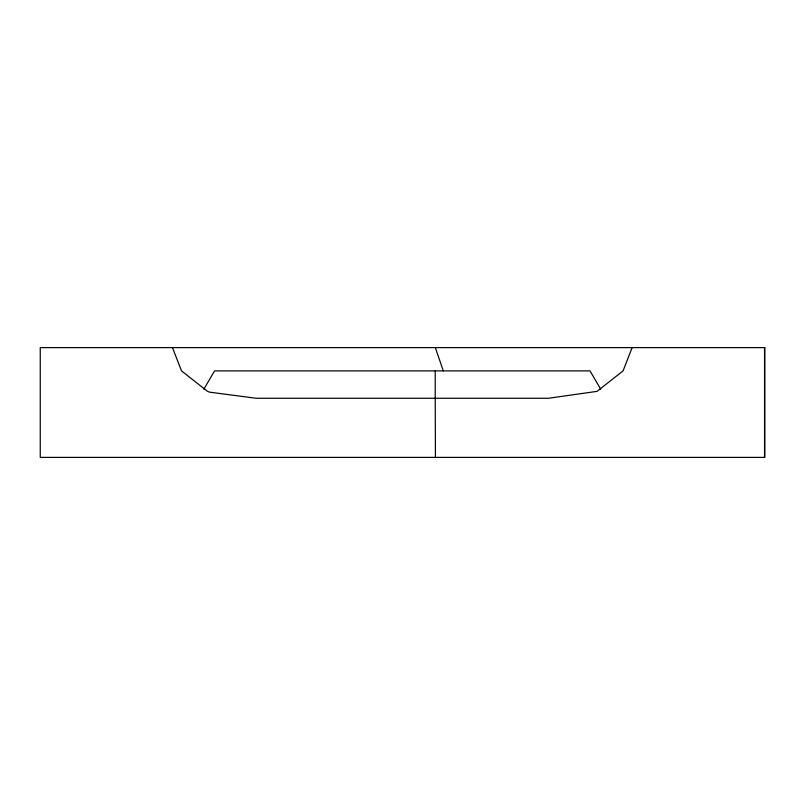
<?xml version="1.0" encoding="UTF-8"?>
<svg xmlns="http://www.w3.org/2000/svg" width="805" height="805" viewBox="0 0 805 805"><rect width="100%" height="100%" fill="white"/><g stroke="black" fill="none" stroke-linecap="round" stroke-linejoin="round"><path stroke-width="1.21" d="M632.116 347.609L623.07 370.894L597.038 391.361L548.457 398.264L256.131 398.264L209.652 392.166L207.549 391.361L181.517 370.894L172.471 347.609M203.866 389.207L214.573 370.894L590.015 370.894L600.721 389.207M435.324 347.609L443.324 370.894M435.223 398.264L435.435 457.391M764.539 347.609L764.539 457.391M435.223 370.894L435.223 398.374M764.75 347.609L40.25 347.609L40.25 457.391L764.75 457.391L764.75 347.609"/></g></svg>
